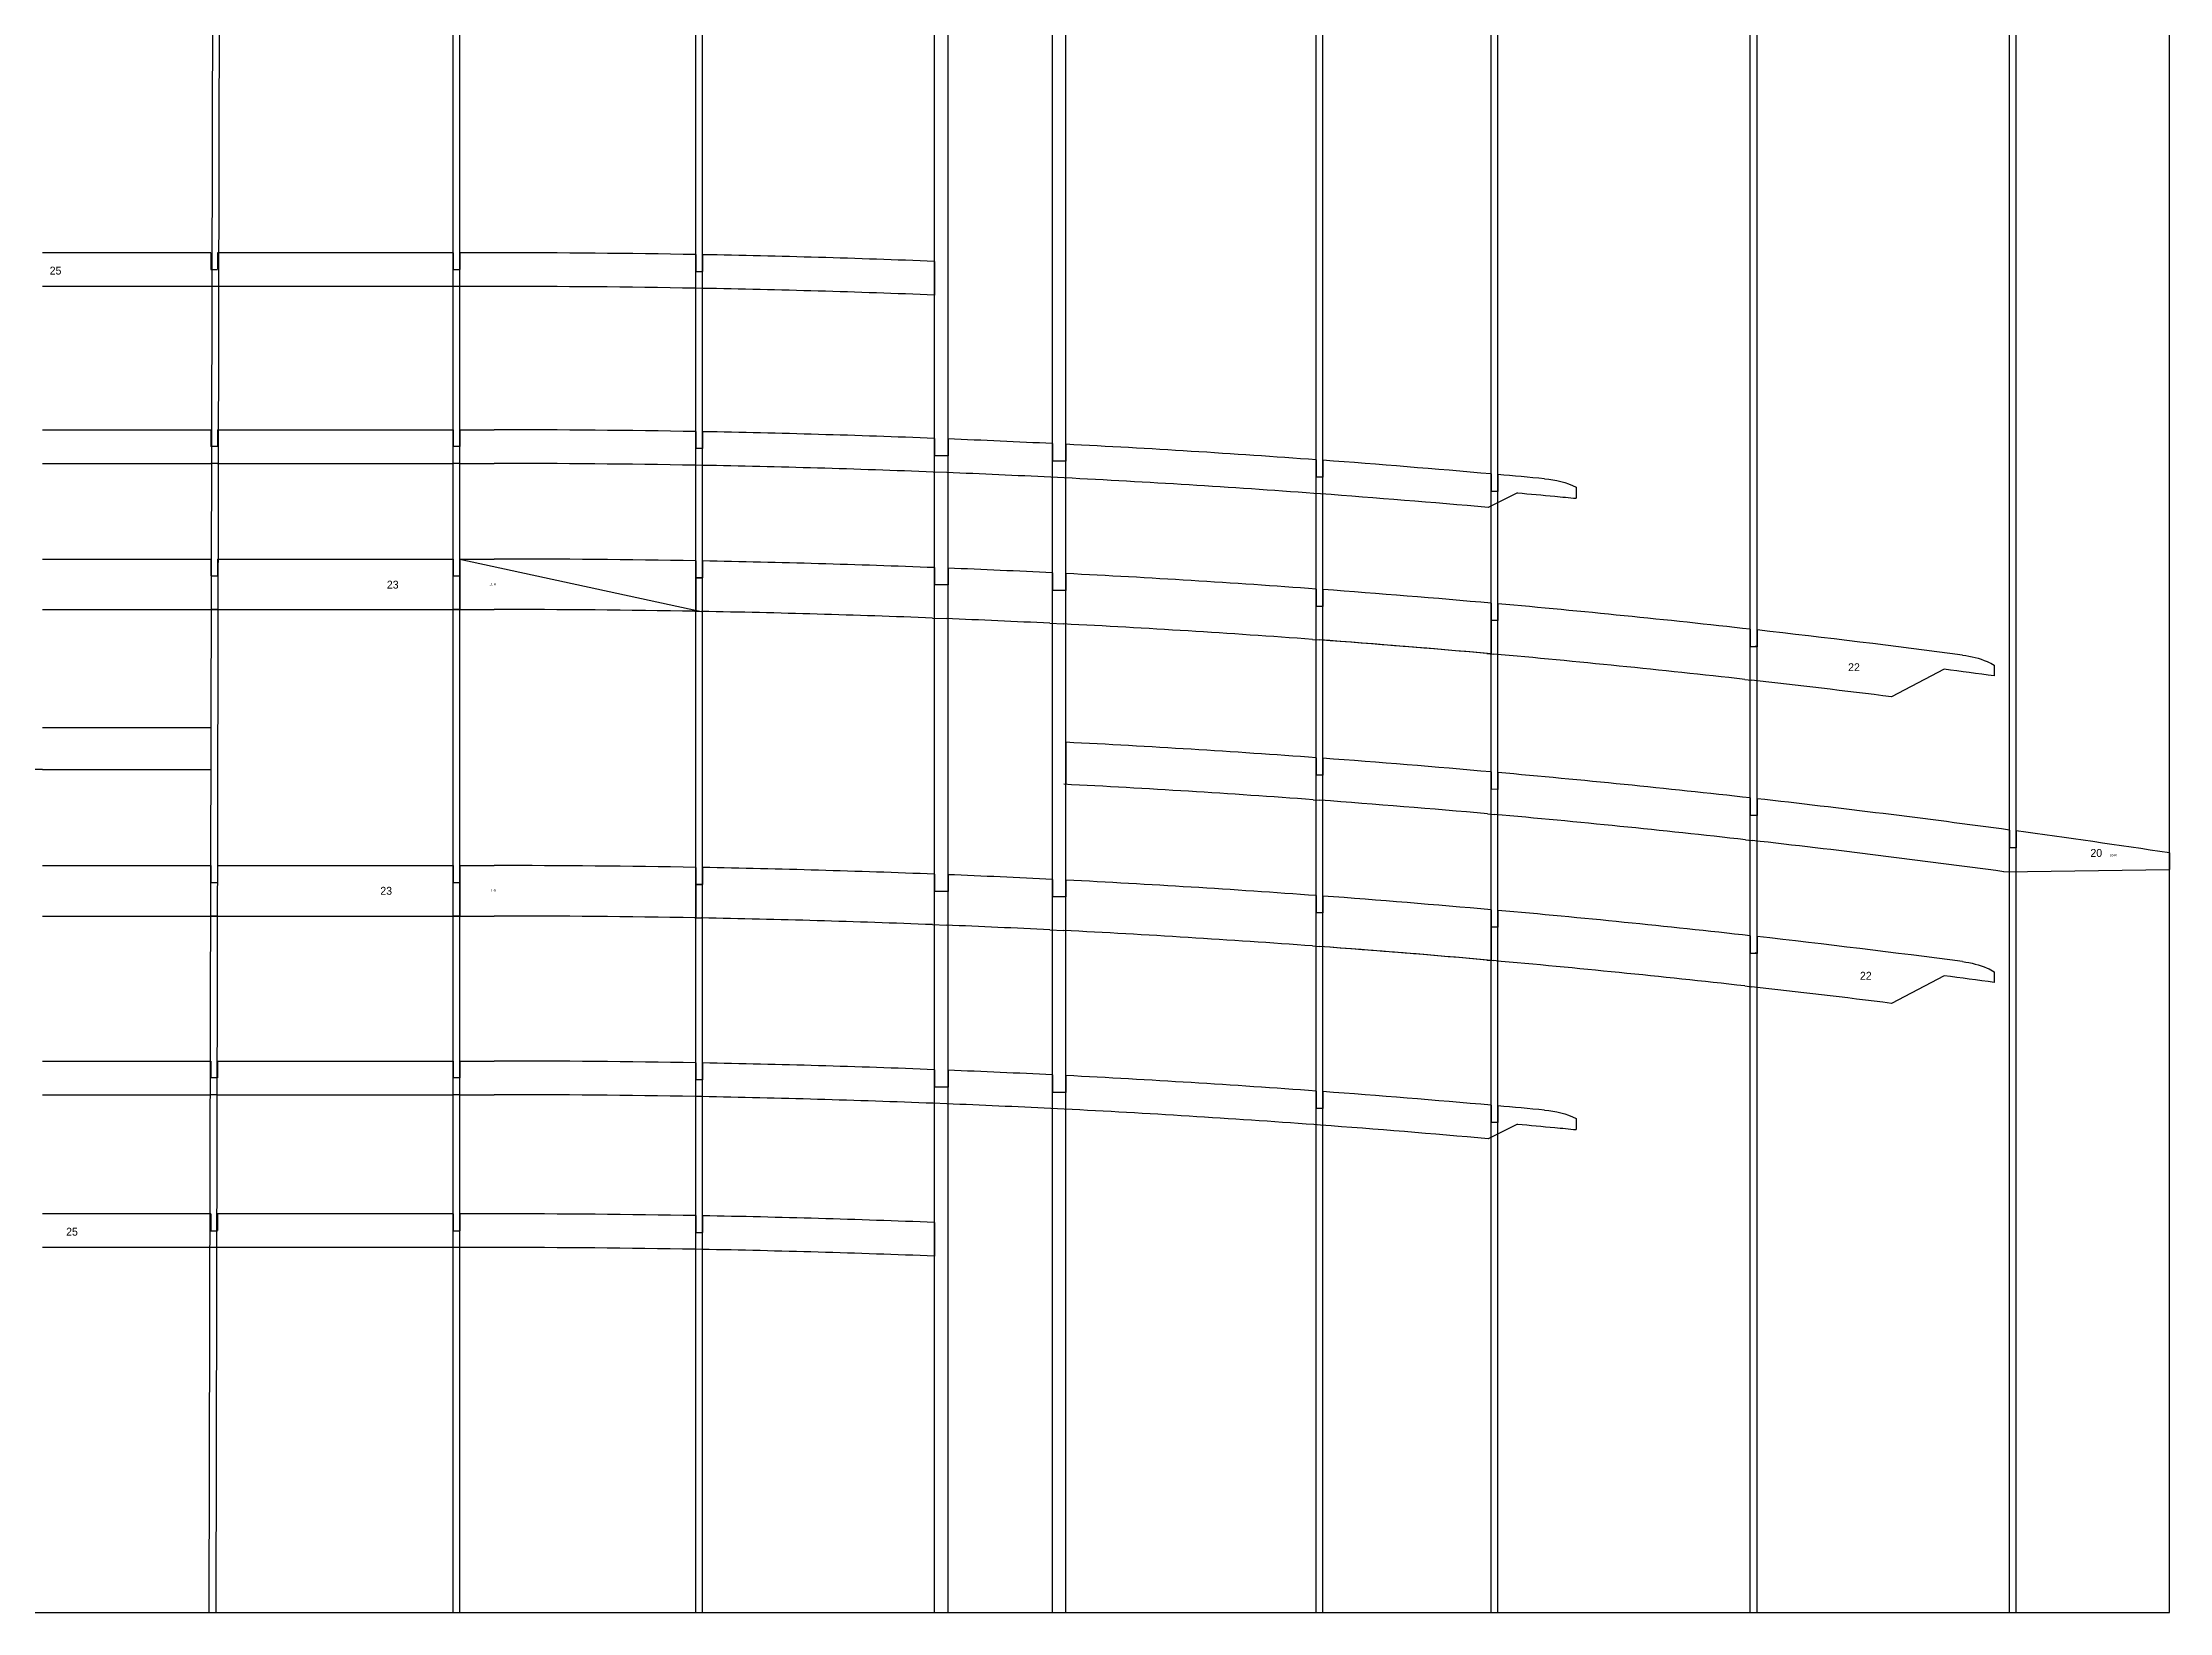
# Model space of a CAD drawing. Header units: inches. Extents: x -1514 to 1282, y -2074 to 286.
# Drawn here: x -1442.3 to -1315.9, y -1915.5 to -1822.2 of the extents above; entities that cross this region are included whole.
import ezdxf

# ---------------------------------------------------------------- set-up
doc = ezdxf.new("R2010")
doc.units = ezdxf.units.IN
doc.header["$LTSCALE"] = 0.1
doc.header["$MEASUREMENT"] = 0
doc.layers.add('cockpit', color=1, linetype='Continuous', lineweight=20)

msp = doc.modelspace()

# ---------------------------------------------------------------- linework, layer by layer
for p, q in [((-1432.41438, -1915.49827), (-1432.06656, -1755.34746)), ((-1432.01442, -1915.49827), (-1431.66661, -1755.34833)), ((-1417.92016, -1915.49827), (-1417.92016, -1755.34778)), ((-1417.52016, -1915.49827), (-1417.52016, -1755.34778)), ((-1403.49322, -1915.49827), (-1403.49322, -1755.46214)), ((-1403.09322, -1915.49827), (-1403.09322, -1755.46214)), ((-1389.3007, -1915.49827), (-1389.3007, -1755.8907)), ((-1388.5007, -1915.49827), (-1388.5007, -1755.8907)), ((-1382.29322, -1915.49827), (-1382.29322, -1756.20962)), ((-1381.49322, -1915.49827), (-1381.49322, -1756.20962)), ((-1366.61192, -1915.49827), (-1366.61192, -1757.16029)), ((-1366.21192, -1915.49827), (-1366.21192, -1757.16029)), ((-1356.21192, -1915.49827), (-1356.21192, -1758.00803)), ((-1355.81192, -1915.49827), (-1355.81192, -1758.00803)), ((-1340.81192, -1915.49827), (-1340.81192, -1759.56345)), ((-1340.41192, -1915.49827), (-1340.41192, -1759.56345)), ((-1315.8957, -1915.49827), (-1315.8957, -1763.28714)), ((-1325.41192, -1915.49827), (-1325.41192, -1771.50665)), ((-1325.01192, -1915.49827), (-1325.01192, -1771.50665)), ((-1432.32016, -1834.69639), (-1432.32016, -1835.69639)), ((-1432.32016, -1835.69639), (-1431.92016, -1835.69639)), ((-1417.92016, -1835.6964), (-1417.52016, -1835.69639)), ((-1403.49322, -1834.80349), (-1403.49322, -1835.80349)), ((-1431.92016, -1836.69639), (-1432.32016, -1836.69639)), ((-1417.52016, -1836.69639), (-1417.92016, -1836.69639)), ((-1403.13016, -1836.81042), (-1403.52897, -1836.80317)), ((-1403.49322, -1835.80349), (-1403.09322, -1835.80349)), ((-1431.92016, -1845.21624), (-1431.92016, -1846.21624)), ((-1417.52016, -1845.21624), (-1417.52016, -1846.21624)), ((-1403.09322, -1845.3306), (-1403.09322, -1846.3306)), ((-1388.5007, -1845.75916), (-1388.5007, -1846.75916)), ((-1431.92016, -1846.21624), (-1432.32016, -1846.21624)), ((-1417.52016, -1846.21624), (-1417.92016, -1846.21624)), ((-1403.09322, -1846.3306), (-1403.49322, -1846.3306)), ((-1388.5007, -1846.75916), (-1389.3007, -1846.75916)), ((-1381.49322, -1847.07808), (-1382.29322, -1847.07808)), ((-1381.49322, -1846.07808), (-1381.49322, -1847.07808)), ((-1366.21192, -1847.02875), (-1366.21192, -1848.02875)), ((-1431.92016, -1847.21624), (-1432.32016, -1847.21624)), ((-1417.52016, -1847.21624), (-1417.92016, -1847.21624)), ((-1403.13016, -1847.33026), (-1403.52897, -1847.32301)), ((-1388.58118, -1847.75754), (-1389.37879, -1847.7259)), ((-1381.5946, -1848.07551), (-1382.39221, -1848.0355)), ((-1366.21192, -1848.02875), (-1366.61192, -1848.02875)), ((-1355.81192, -1847.87649), (-1355.81192, -1848.87649)), ((-1366.35889, -1849.02334), (-1366.7577, -1848.99408)), ((-1354.64596, -1848.96165), (-1356.38872, -1849.83304)), ((-1355.81192, -1848.87649), (-1356.21192, -1848.87649)), ((-1432.32016, -1852.89655), (-1432.32016, -1853.89655)), ((-1417.92016, -1852.89655), (-1417.92016, -1853.89655)), ((-1417.52016, -1852.89655), (-1403.14863, -1856.01041)), ((-1432.32016, -1853.89655), (-1431.92016, -1853.89655)), ((-1417.92016, -1853.89655), (-1417.52016, -1853.89655)), ((-1431.92016, -1855.89655), (-1432.32016, -1855.89655)), ((-1417.52016, -1855.89655), (-1417.92016, -1855.89655)), ((-1432.32016, -1862.89951), (-1432.32016, -1865.39951)), ((-1366.21192, -1864.73627), (-1366.21192, -1865.73627)), ((-1366.21192, -1865.73627), (-1366.61192, -1865.73627)), ((-1355.81192, -1865.58401), (-1355.81192, -1866.58401)), ((-1366.79414, -1867.20027), (-1366.39563, -1867.22952)), ((-1355.81192, -1866.58401), (-1356.21192, -1866.58192)), ((-1340.41192, -1867.13943), (-1340.41192, -1868.13943)), ((-1356.43292, -1868.0386), (-1356.03442, -1868.07409)), ((-1340.41192, -1868.13943), (-1340.81192, -1868.13734)), ((-1341.09035, -1869.57893), (-1340.69184, -1869.62371)), ((-1325.01192, -1869.05542), (-1325.01192, -1870.05542)), ((-1432.32016, -1871.11452), (-1432.32016, -1872.11452)), ((-1417.92016, -1871.11452), (-1417.92016, -1872.11452)), ((-1325.01192, -1870.05542), (-1325.41192, -1870.05333)), ((-1432.32016, -1872.11452), (-1431.92016, -1872.11452)), ((-1417.92016, -1872.11452), (-1417.52016, -1872.11452)), ((-1325.74778, -1871.47841), (-1315.8957, -1871.34054)), ((-1431.92016, -1874.11452), (-1432.32016, -1874.11452)), ((-1417.52016, -1874.11452), (-1417.92016, -1874.11452)), ((-1431.92016, -1883.7314), (-1432.32016, -1883.7314)), ((-1431.92016, -1882.7314), (-1431.92016, -1883.7314)), ((-1417.52016, -1883.7314), (-1417.92016, -1883.7314)), ((-1417.52016, -1882.7314), (-1417.52016, -1883.7314)), ((-1403.09322, -1882.84577), (-1403.09322, -1883.84577)), ((-1388.5007, -1883.27432), (-1388.5007, -1884.27432)), ((-1381.49322, -1883.59324), (-1381.49322, -1884.59324)), ((-1431.92016, -1884.7314), (-1432.32016, -1884.7314)), ((-1417.52016, -1884.7314), (-1417.92016, -1884.7314)), ((-1403.13016, -1884.84542), (-1403.52897, -1884.83818)), ((-1403.09322, -1883.84577), (-1403.49322, -1883.84577)), ((-1388.5007, -1884.27432), (-1389.3007, -1884.27432)), ((-1381.49322, -1884.59324), (-1382.29322, -1884.59324)), ((-1366.21192, -1884.54391), (-1366.21192, -1885.54391)), ((-1388.58118, -1885.2727), (-1389.37879, -1885.24106)), ((-1381.5946, -1885.59067), (-1382.39221, -1885.55067)), ((-1366.21192, -1885.54391), (-1366.61192, -1885.54391)), ((-1355.81192, -1885.39165), (-1355.81192, -1886.39165)), ((-1366.35889, -1886.53851), (-1366.7577, -1886.50924)), ((-1354.64596, -1886.47682), (-1356.38872, -1887.3482)), ((-1355.81192, -1886.39165), (-1356.21192, -1886.39165)), ((-1432.32016, -1891.81056), (-1432.32016, -1892.81056)), ((-1403.49322, -1891.91765), (-1403.49322, -1892.91765)), ((-1432.32016, -1892.81056), (-1431.92016, -1892.81056)), ((-1431.92016, -1893.81056), (-1432.32016, -1893.81056)), ((-1417.92016, -1892.81056), (-1417.52016, -1892.81056)), ((-1417.52016, -1893.81056), (-1417.92016, -1893.81056)), ((-1403.13016, -1893.92458), (-1403.52897, -1893.91733)), ((-1403.49322, -1892.91765), (-1403.09322, -1892.91765)), ((-1512.09774, -1915.49827), (-1315.8957, -1915.49827))]:
    msp.add_line(p, q)
at = {"linetype": 'Continuous', "lineweight": 25}
for p, q in [((-1432.32016, -1834.69639), (-1442.3261, -1834.69639)), ((-1417.92016, -1834.69639), (-1431.92016, -1834.69639)), ((-1431.92016, -1834.69639), (-1431.92016, -1835.67642)), ((-1417.92016, -1834.69639), (-1417.92016, -1835.6964)), ((-1415.4757, -1834.69639), (-1417.52016, -1834.69639)), ((-1417.52016, -1834.69639), (-1417.52016, -1835.69639)), ((-1403.09322, -1834.81076), (-1403.09322, -1835.80349)), ((-1389.3007, -1835.20758), (-1389.3007, -1837.20911)), ((-1432.32016, -1836.69639), (-1442.3261, -1836.69639)), ((-1417.92016, -1836.69639), (-1431.92016, -1836.69639)), ((-1415.4757, -1836.69639), (-1417.52016, -1836.69639)), ((-1442.3261, -1845.21624), (-1432.32016, -1845.21624)), ((-1432.32016, -1845.21624), (-1432.32016, -1846.21624)), ((-1431.92016, -1845.21624), (-1417.92016, -1845.21624)), ((-1417.92016, -1845.21624), (-1417.92016, -1846.21624)), ((-1417.52016, -1845.21624), (-1415.4757, -1845.21624)), ((-1403.49322, -1845.32333), (-1403.49322, -1846.3306)), ((-1389.3007, -1845.72742), (-1389.3007, -1846.75916)), ((-1382.29322, -1846.03795), (-1382.29322, -1847.07808)), ((-1366.61192, -1846.9994), (-1366.61192, -1848.02875)), ((-1442.3261, -1847.21624), (-1432.32016, -1847.21624)), ((-1431.92016, -1847.21624), (-1417.92016, -1847.21624)), ((-1417.52016, -1847.21624), (-1415.4757, -1847.21624)), ((-1356.21192, -1847.84087), (-1356.21192, -1848.87649)), ((-1351.16124, -1848.63148), (-1351.16124, -1849.28832)), ((-1442.3261, -1852.89655), (-1432.32016, -1852.89655)), ((-1431.92016, -1852.89655), (-1431.92016, -1853.87658)), ((-1431.92016, -1852.89655), (-1417.92016, -1852.89655)), ((-1417.52016, -1852.89655), (-1415.4757, -1852.89655)), ((-1417.52016, -1852.89655), (-1417.52016, -1853.87655)), ((-1403.49322, -1853.00365), (-1403.49322, -1856.00413)), ((-1442.3261, -1855.89655), (-1432.32016, -1855.89655)), ((-1431.92016, -1855.89655), (-1417.92016, -1855.89655)), ((-1417.52016, -1855.89655), (-1415.4757, -1855.89655)), ((-1442.3261, -1862.89951), (-1432.32016, -1862.89951)), ((-1381.49322, -1863.7856), (-1381.49322, -1866.28883)), ((-1366.61192, -1864.70692), (-1366.61192, -1865.73627)), ((-1442.3261, -1865.39951), (-1432.32016, -1865.39951)), ((-1356.21192, -1865.54839), (-1356.21192, -1866.58192)), ((-1340.81192, -1867.09448), (-1340.81192, -1868.13734)), ((-1325.41192, -1869.00107), (-1325.41192, -1870.05333)), ((-1442.3261, -1871.11452), (-1432.32016, -1871.11452)), ((-1431.92016, -1871.11452), (-1431.92016, -1872.09454)), ((-1431.92016, -1871.11452), (-1417.92016, -1871.11452)), ((-1417.52016, -1871.11452), (-1415.4757, -1871.11452)), ((-1417.52016, -1871.11452), (-1417.52016, -1872.09452)), ((-1315.8957, -1870.36077), (-1315.8957, -1871.34054)), ((-1403.49322, -1871.22161), (-1403.49322, -1874.22209)), ((-1442.3261, -1874.11452), (-1432.32016, -1874.11452)), ((-1431.92016, -1874.11452), (-1417.92016, -1874.11452)), ((-1417.52016, -1874.11452), (-1415.4757, -1874.11452)), ((-1442.3261, -1882.7314), (-1432.32016, -1882.7314)), ((-1432.32016, -1882.7314), (-1432.32016, -1883.7314)), ((-1431.92016, -1882.7314), (-1417.92016, -1882.7314)), ((-1417.92016, -1882.7314), (-1417.92016, -1883.7314)), ((-1417.52016, -1882.7314), (-1415.4757, -1882.7314)), ((-1403.49322, -1882.8385), (-1403.49322, -1883.84577)), ((-1389.3007, -1883.24259), (-1389.3007, -1884.27432)), ((-1382.29322, -1883.55312), (-1382.29322, -1884.59324)), ((-1442.3261, -1884.7314), (-1432.32016, -1884.7314)), ((-1431.92016, -1884.7314), (-1417.92016, -1884.7314)), ((-1417.52016, -1884.7314), (-1415.4757, -1884.7314)), ((-1366.61192, -1884.51456), (-1366.61192, -1885.54391)), ((-1356.21192, -1885.35603), (-1356.21192, -1886.39165)), ((-1351.16124, -1886.14665), (-1351.16124, -1886.80349)), ((-1432.32016, -1891.81056), (-1442.3261, -1891.81056)), ((-1417.92016, -1891.81056), (-1431.92016, -1891.81056)), ((-1431.92016, -1891.81056), (-1431.92016, -1892.79058)), ((-1417.92016, -1891.81056), (-1417.92016, -1892.81056)), ((-1415.4757, -1891.81056), (-1417.52016, -1891.81056)), ((-1417.52016, -1891.81056), (-1417.52016, -1892.81056)), ((-1403.09322, -1891.92492), (-1403.09322, -1892.91765)), ((-1389.3007, -1892.32174), (-1389.3007, -1894.32327)), ((-1432.32016, -1893.81056), (-1442.3261, -1893.81056)), ((-1417.92016, -1893.81056), (-1431.92016, -1893.81056)), ((-1415.4757, -1893.81056), (-1417.52016, -1893.81056))]:
    msp.add_line(p, q, dxfattribs=at)
at = {"color": 4, "linetype": 'Continuous', "lineweight": 25}
for p, q in [((-1442.3261, -1852.89655), (-1432.32016, -1852.89655)), ((-1431.92016, -1852.89655), (-1431.92016, -1853.89655)), ((-1431.92016, -1852.89655), (-1417.92016, -1852.89655)), ((-1417.52016, -1852.89655), (-1415.4757, -1852.89655)), ((-1417.52016, -1852.89655), (-1417.52016, -1853.87655)), ((-1403.49322, -1853.00365), (-1403.49322, -1854.01092)), ((-1389.3007, -1853.40774), (-1389.3007, -1854.43947)), ((-1382.29322, -1853.71827), (-1382.29322, -1854.75839)), ((-1366.61192, -1854.67971), (-1366.61192, -1855.70907)), ((-1442.3261, -1855.89655), (-1432.32016, -1855.89655)), ((-1431.92016, -1855.89655), (-1417.92016, -1855.89655)), ((-1417.52016, -1855.89655), (-1415.4757, -1855.89655)), ((-1356.21192, -1855.52118), (-1356.21192, -1858.53303)), ((-1442.3261, -1871.11452), (-1432.32016, -1871.11452)), ((-1431.92016, -1871.11452), (-1431.92016, -1872.11452)), ((-1431.92016, -1871.11452), (-1417.92016, -1871.11452)), ((-1417.52016, -1871.11452), (-1415.4757, -1871.11452)), ((-1417.52016, -1871.11452), (-1417.52016, -1872.09452)), ((-1403.49322, -1871.22161), (-1403.49322, -1872.22888)), ((-1389.3007, -1871.6257), (-1389.3007, -1872.65744)), ((-1382.29322, -1871.93623), (-1382.29322, -1872.97636)), ((-1366.61192, -1872.89768), (-1366.61192, -1873.92703)), ((-1442.3261, -1874.11452), (-1432.32016, -1874.11452)), ((-1431.92016, -1874.11452), (-1417.92016, -1874.11452)), ((-1417.52016, -1874.11452), (-1415.4757, -1874.11452)), ((-1356.21192, -1873.73915), (-1356.21192, -1876.75099))]:
    msp.add_line(p, q, dxfattribs=at)
at = {"color": 4}
for p, q in [((-1432.32016, -1852.89655), (-1432.32016, -1853.89655)), ((-1417.92016, -1852.89655), (-1417.92016, -1853.89655)), ((-1403.09322, -1853.01092), (-1403.09322, -1854.01092)), ((-1388.5007, -1853.43947), (-1388.5007, -1854.43947)), ((-1432.32016, -1853.89655), (-1431.92016, -1853.89655)), ((-1417.92016, -1853.89655), (-1417.52016, -1853.89655)), ((-1403.49322, -1854.01092), (-1403.09322, -1854.01092)), ((-1388.5007, -1854.43947), (-1389.3007, -1854.43947)), ((-1381.49322, -1853.75839), (-1381.49322, -1854.75839)), ((-1366.21192, -1854.70907), (-1366.21192, -1855.70907)), ((-1432.32016, -1855.89655), (-1431.92016, -1855.89655)), ((-1417.92016, -1855.89655), (-1417.92016, -1855.89655)), ((-1417.92016, -1855.89655), (-1417.52016, -1855.89655)), ((-1381.49322, -1854.75839), (-1382.29322, -1854.75839)), ((-1366.21192, -1855.70907), (-1366.61192, -1855.70907)), ((-1403.54684, -1856.00317), (-1403.14863, -1856.01041)), ((-1389.41784, -1856.40545), (-1388.62142, -1856.43704)), ((-1382.44171, -1856.71459), (-1381.64529, -1856.75454)), ((-1366.83059, -1857.67173), (-1366.43238, -1857.70095)), ((-1432.32016, -1871.11452), (-1432.32016, -1872.11452)), ((-1417.92016, -1871.11452), (-1417.92016, -1872.11452)), ((-1432.32016, -1872.11452), (-1431.92016, -1872.11452)), ((-1417.92016, -1872.11452), (-1417.52016, -1872.11452)), ((-1403.49322, -1872.22888), (-1403.09322, -1872.22888)), ((-1403.09322, -1871.22888), (-1403.09322, -1872.22888)), ((-1388.5007, -1871.65744), (-1388.5007, -1872.65744)), ((-1381.49322, -1871.97636), (-1381.49322, -1872.97636)), ((-1388.5007, -1872.65744), (-1389.3007, -1872.65744)), ((-1381.49322, -1872.97636), (-1382.29322, -1872.97636)), ((-1366.21192, -1872.92703), (-1366.21192, -1873.92703)), ((-1432.32016, -1874.11452), (-1431.92016, -1874.11452)), ((-1417.92016, -1874.11452), (-1417.92016, -1874.11452)), ((-1417.92016, -1874.11452), (-1417.52016, -1874.11452)), ((-1403.54684, -1874.22113), (-1403.14863, -1874.22837)), ((-1389.41784, -1874.62341), (-1388.62142, -1874.65501)), ((-1382.44171, -1874.93256), (-1381.64529, -1874.9725)), ((-1366.21192, -1873.92703), (-1366.61192, -1873.92703)), ((-1366.83059, -1875.8897), (-1366.43238, -1875.91892))]:
    msp.add_line(p, q, dxfattribs=at)
at = {"color": 1, "linetype": 'Continuous', "lineweight": 25}
for p, q in [((-1417.52016, -1852.89655), (-1415.4757, -1852.89655)), ((-1417.52016, -1852.89655), (-1417.52016, -1855.89655)), ((-1403.49322, -1853.00365), (-1403.49322, -1854.01092)), ((-1389.3007, -1853.40774), (-1389.3007, -1854.43947)), ((-1382.29322, -1853.71827), (-1382.29322, -1854.75839)), ((-1366.61192, -1854.67971), (-1366.61192, -1855.70907)), ((-1417.52016, -1855.89655), (-1415.4757, -1855.89655)), ((-1356.21192, -1855.52118), (-1356.21192, -1856.5568)), ((-1340.81192, -1857.06727), (-1340.81192, -1858.11222)), ((-1326.30789, -1859.21289), (-1326.30789, -1859.84181)), ((-1417.52016, -1871.11452), (-1415.4757, -1871.11452)), ((-1417.52016, -1871.11452), (-1417.52016, -1874.11452)), ((-1403.49322, -1871.22161), (-1403.49322, -1872.22888)), ((-1389.3007, -1871.6257), (-1389.3007, -1872.65744)), ((-1382.29322, -1871.93623), (-1382.29322, -1872.97636)), ((-1366.61192, -1872.89768), (-1366.61192, -1873.92703)), ((-1417.52016, -1874.11452), (-1415.4757, -1874.11452)), ((-1356.21192, -1873.73915), (-1356.21192, -1874.77477)), ((-1340.81192, -1875.28524), (-1340.81192, -1876.33019)), ((-1326.30789, -1877.43085), (-1326.30789, -1878.05977))]:
    msp.add_line(p, q, dxfattribs=at)
at = {"color": 1}
for p, q in [((-1403.09322, -1853.01092), (-1403.09322, -1854.01092)), ((-1388.5007, -1853.43947), (-1388.5007, -1854.43947)), ((-1403.09322, -1854.01092), (-1403.49322, -1854.01092)), ((-1388.5007, -1854.43947), (-1389.3007, -1854.43947)), ((-1381.49322, -1853.75839), (-1381.49322, -1854.75839)), ((-1366.21192, -1854.70907), (-1366.21192, -1855.70907)), ((-1381.49322, -1854.75839), (-1382.29322, -1854.75839)), ((-1366.21192, -1855.70907), (-1366.61192, -1855.70907)), ((-1355.81192, -1855.5568), (-1355.81192, -1856.5568)), ((-1403.54684, -1856.00317), (-1403.14863, -1856.01041)), ((-1389.41784, -1856.40545), (-1388.62142, -1856.43704)), ((-1382.44171, -1856.71459), (-1381.64529, -1856.75454)), ((-1355.81192, -1856.5568), (-1356.21192, -1856.5568)), ((-1340.41192, -1857.11222), (-1340.41192, -1858.11222)), ((-1366.83059, -1857.67173), (-1366.43238, -1857.70095)), ((-1356.47712, -1858.50944), (-1356.07891, -1858.5449)), ((-1340.41192, -1858.11222), (-1340.81192, -1858.11222)), ((-1329.28205, -1859.44886), (-1332.41087, -1861.08589)), ((-1341.14604, -1860.04861), (-1340.74783, -1860.09336)), ((-1403.09322, -1872.22888), (-1403.49322, -1872.22888)), ((-1403.09322, -1871.22888), (-1403.09322, -1872.22888)), ((-1388.5007, -1871.65744), (-1388.5007, -1872.65744)), ((-1381.49322, -1871.97636), (-1381.49322, -1872.97636)), ((-1388.5007, -1872.65744), (-1389.3007, -1872.65744)), ((-1381.49322, -1872.97636), (-1382.29322, -1872.97636)), ((-1366.21192, -1872.92703), (-1366.21192, -1873.92703)), ((-1403.54684, -1874.22113), (-1403.14863, -1874.22837)), ((-1389.41784, -1874.62341), (-1388.62142, -1874.65501)), ((-1382.44171, -1874.93256), (-1381.64529, -1874.9725)), ((-1366.21192, -1873.92703), (-1366.61192, -1873.92703)), ((-1355.81192, -1874.77477), (-1356.21192, -1874.77477)), ((-1355.81192, -1873.77477), (-1355.81192, -1874.77477)), ((-1366.83059, -1875.8897), (-1366.43238, -1875.91892)), ((-1340.41192, -1875.33019), (-1340.41192, -1876.33019)), ((-1356.47712, -1876.7274), (-1356.07891, -1876.76286)), ((-1340.41192, -1876.33019), (-1340.81192, -1876.33019)), ((-1341.14604, -1878.26657), (-1340.74783, -1878.31132)), ((-1329.28205, -1877.66683), (-1332.41087, -1879.30386))]:
    msp.add_line(p, q, dxfattribs=at)
at = {"linetype": 'Continuous', "lineweight": 25}
for centre, radius, start, end in [((-1415.4757, -2505.09306), 670.39667, 88.97585669, 90), ((-1415.4757, -2505.09306), 670.39667, 87.76237204, 88.94166485), ((-1415.4757, -2505.09306), 668.39667, 88.97585669, 90), ((-1415.4757, -2505.09306), 668.39667, 87.7556731, 88.94166485), ((-1415.4757, -2515.6129), 670.39667, 88.97585669, 90), ((-1415.4757, -2515.6129), 670.39667, 87.76237204, 88.94166485), ((-1415.4757, -2515.6129), 670.39667, 87.16288358, 87.69394586), ((-1415.4757, -2515.6129), 670.39667, 85.82012637, 87.09442523), ((-1415.4757, -2515.6129), 670.39667, 84.92837162, 85.78584825), ((-1415.4757, -2515.6129), 668.39667, 88.97585669, 90), ((-1415.4757, -2515.6129), 668.39667, 87.76237204, 88.94166485), ((-1415.4757, -2515.6129), 668.39667, 87.16288358, 87.69394586), ((-1415.4757, -2515.6129), 668.39667, 85.82012637, 87.09442523), ((-1415.4757, -2515.6129), 670.39667, 84.65628483, 84.89405014), ((-1415.4757, -2515.6129), 668.39667, 84.92837162, 85.78584825), ((-1415.4757, -2523.29322), 670.39667, 88.97585669, 90), ((-1415.4757, -2523.29322), 667.39667, 88.97125259, 90), ((-1415.4757, -2533.32043), 670.39667, 85.82012637, 87.09442523), ((-1415.4757, -2533.32043), 670.39667, 84.92837162, 85.78584825), ((-1442.3261, -2057.84105), 192.44154, 90, 109.177065), ((-1415.4757, -2533.32043), 670.39667, 83.60555731, 84.89405014), ((-1415.4757, -2533.32043), 667.89667, 85.82012637, 87.09442523), ((-1415.4757, -2533.32043), 667.89667, 84.92837162, 85.78584825), ((-1415.4757, -2533.32043), 670.39667, 82.27931068, 83.57115594), ((-1415.4757, -2533.32043), 667.89667, 83.60555731, 84.89405014), ((-1415.4757, -2533.32043), 667.89667, 82.27931068, 83.57115594), ((-1415.4757, -2533.32043), 670.39667, 81.4577354, 82.24481034), ((-1415.4757, -2541.51118), 670.39667, 88.97585669, 90), ((-1415.4757, -2541.51118), 667.39667, 88.97125259, 90), ((-1415.4757, -2553.12807), 670.39667, 88.97585669, 90), ((-1415.4757, -2553.12807), 670.39667, 87.76237204, 88.94166485), ((-1415.4757, -2553.12807), 670.39667, 87.16288358, 87.69394586), ((-1415.4757, -2553.12807), 670.39667, 85.82012637, 87.09442523), ((-1415.4757, -2553.12807), 668.39667, 88.97585669, 90), ((-1415.4757, -2553.12807), 668.39667, 87.76237204, 88.94166485), ((-1415.4757, -2553.12807), 670.39667, 84.92837162, 85.78584825), ((-1415.4757, -2553.12807), 668.39667, 87.16288358, 87.69394586), ((-1415.4757, -2553.12807), 668.39667, 85.82012637, 87.09442523), ((-1415.4757, -2553.12807), 670.39667, 84.65628483, 84.89405014), ((-1415.4757, -2553.12807), 668.39667, 84.92837162, 85.78584825), ((-1415.4757, -2562.20723), 670.39667, 88.97585669, 90), ((-1415.4757, -2562.20723), 670.39667, 87.76237204, 88.94166485), ((-1415.4757, -2562.20723), 668.39667, 88.97585669, 90), ((-1415.4757, -2562.20723), 668.39667, 87.7556731, 88.94166485)]:
    msp.add_arc(centre, radius, start, end, dxfattribs=at)
at = {"color": 4, "linetype": 'Continuous', "lineweight": 25}
for centre, radius, start, end in [((-1415.4757, -2523.29322), 670.39667, 88.97585669, 90), ((-1415.4757, -2523.29322), 670.39667, 87.76237204, 88.94166485), ((-1415.4757, -2523.29322), 670.39667, 87.16288358, 87.69394586), ((-1415.4757, -2523.29322), 670.39667, 85.82012637, 87.09442523), ((-1415.4757, -2523.29322), 670.39667, 84.92837162, 85.78584825), ((-1415.4757, -2523.29322), 667.39667, 88.97585669, 90), ((-1415.4757, -2523.29322), 667.39667, 87.76237204, 88.94166485), ((-1415.4757, -2523.29322), 667.39667, 87.16288358, 87.69394586), ((-1415.4757, -2523.29322), 667.39667, 85.82012637, 87.09442523), ((-1415.4757, -2523.29322), 667.39667, 84.90551412, 85.78584825), ((-1415.4757, -2541.51118), 670.39667, 88.97585669, 90), ((-1415.4757, -2541.51118), 670.39667, 87.76237204, 88.94166485), ((-1415.4757, -2541.51118), 670.39667, 87.16288358, 87.69394586), ((-1415.4757, -2541.51118), 670.39667, 85.82012637, 87.09442523), ((-1415.4757, -2541.51118), 670.39667, 84.92837162, 85.78584825), ((-1415.4757, -2541.51118), 667.39667, 88.97585669, 90), ((-1415.4757, -2541.51118), 667.39667, 87.76237204, 88.94166485), ((-1415.4757, -2541.51118), 667.39667, 87.16288358, 87.69394586), ((-1415.4757, -2541.51118), 667.39667, 85.82012637, 87.09442523), ((-1415.4757, -2541.51118), 667.39667, 84.90551412, 85.78584825)]:
    msp.add_arc(centre, radius, start, end, dxfattribs=at)
at = {"color": 1, "linetype": 'Continuous', "lineweight": 25}
for centre, radius, start, end in [((-1415.4757, -2523.29322), 670.39667, 88.97585669, 90), ((-1415.4757, -2523.29322), 670.39667, 87.76237204, 88.94166485), ((-1415.4757, -2523.29322), 670.39667, 87.16288358, 87.69394586), ((-1415.4757, -2523.29322), 670.39667, 85.82012637, 87.09442523), ((-1415.4757, -2523.29322), 670.39667, 84.92837162, 85.78584825), ((-1415.4757, -2523.29322), 667.39667, 88.97585669, 90), ((-1415.4757, -2523.29322), 670.39667, 83.60555731, 84.89405014), ((-1415.4757, -2523.29322), 667.39667, 87.76237204, 88.94166485), ((-1415.4757, -2523.29322), 667.39667, 87.16288358, 87.69394586), ((-1415.4757, -2523.29322), 667.39667, 85.82012637, 87.09442523), ((-1415.4757, -2523.29322), 670.39667, 82.5194422, 83.57115594), ((-1415.4757, -2523.29322), 667.39667, 84.92837162, 85.78584825), ((-1415.4757, -2523.29322), 669.41667, 83.56170458, 83.57115594), ((-1415.4757, -2523.29322), 667.39667, 83.60555731, 84.89405014), ((-1415.4757, -2523.29322), 669.41667, 82.34532219, 82.60209423), ((-1415.4757, -2523.29322), 667.39667, 82.85037195, 83.57115594), ((-1415.4757, -2541.51118), 670.39667, 88.97585669, 90), ((-1415.4757, -2541.51118), 670.39667, 87.76237204, 88.94166485), ((-1415.4757, -2541.51118), 670.39667, 87.16288358, 87.69394586), ((-1415.4757, -2541.51118), 670.39667, 85.82012637, 87.09442523), ((-1415.4757, -2541.51118), 670.39667, 84.92837162, 85.78584825), ((-1415.4757, -2541.51118), 667.39667, 88.97585669, 90), ((-1415.4757, -2541.51118), 667.39667, 87.76237204, 88.94166485), ((-1415.4757, -2541.51118), 667.39667, 87.16288358, 87.69394586), ((-1415.4757, -2541.51118), 670.39667, 83.60555731, 84.89405014), ((-1415.4757, -2541.51118), 667.39667, 85.82012637, 87.09442523), ((-1415.4757, -2541.51118), 667.39667, 84.92837162, 85.78584825), ((-1415.4757, -2541.51118), 670.39667, 82.5194422, 83.57115594), ((-1415.4757, -2541.51118), 667.39667, 83.60555731, 84.89405014), ((-1415.4757, -2541.51118), 669.41667, 83.56170458, 83.57115594), ((-1415.4757, -2541.51118), 667.39667, 82.85037195, 83.57115594), ((-1415.4757, -2541.51118), 669.41667, 82.34532219, 82.60209423)]:
    msp.add_arc(centre, radius, start, end, dxfattribs=at)
at = {"linetype": 'Continuous', "lineweight": 25}
for points in [[(-1353.04148, -1848.12983), (-1352.38647, -1848.19109), (-1351.74852, -1848.31632), (-1351.16124, -1848.63148)], [(-1353.04148, -1885.64499), (-1352.38647, -1885.70626), (-1351.74852, -1885.83149), (-1351.16124, -1886.14665)]]:
    msp.add_open_spline(points, degree=3, dxfattribs=at)
for points in [[(-1354.64596, -1848.96165), (-1353.90858, -1849.02884), (-1352.74637, -1849.13667), (-1351.58604, -1849.24738), (-1351.16124, -1849.28832)], [(-1354.64596, -1886.47682), (-1353.90858, -1886.544), (-1352.74637, -1886.65184), (-1351.58604, -1886.76255), (-1351.16124, -1886.80349)]]:
    msp.add_open_spline(points, degree=3, knots=[0.7209095675, 0.7209095675, 0.7209095675, 0.7209095675, 0.74849691568, 0.76444298878, 0.76444298878, 0.76444298878, 0.76444298878], dxfattribs=at)
at = {"color": 1, "linetype": 'Continuous', "lineweight": 25}
for points in [[(-1328.19692, -1858.60223), (-1327.69404, -1858.66827), (-1327.19062, -1858.78833), (-1326.72606, -1858.99189), (-1326.58166, -1859.05517), (-1326.44036, -1859.12739), (-1326.30789, -1859.21289)], [(-1328.19692, -1876.8202), (-1327.69404, -1876.88623), (-1327.19062, -1877.0063), (-1326.72606, -1877.20986), (-1326.58166, -1877.27313), (-1326.44036, -1877.34536), (-1326.30789, -1877.43085)]]:
    msp.add_open_spline(points, degree=3, knots=[0, 0, 0, 0, 0.03864869901, 0.03864869901, 0.03864869901, 0.05055180681, 0.05055180681, 0.05055180681, 0.05055180681], dxfattribs=at)

# ---------------------------------------------------------------- texts
at = {"color": 1}
for p in [(-1415.7727, -1854.45278), (-1415.7727, -1872.67074)]:
    msp.add_text('L1-R', height=0.137795, dxfattribs=at).set_placement(p)
msp.add_text('L0-R', height=0.137795).set_placement((-1319.44429, -1870.56534))
at = {"layer": 'cockpit', "lineweight": 100}
for s, p in [('25', (-1441.9018, -1835.99153)), ('23', (-1421.85839, -1854.65413)), ('22', (-1334.997, -1859.55835)), ('20', (-1320.59295, -1870.59768)), ('23', (-1422.2471, -1872.84698)), ('22', (-1334.29284, -1877.89559)), ('25', (-1440.92384, -1893.1057))]:
    msp.add_text(s, height=0.468379, dxfattribs=at).set_placement(p)

doc.saveas('drawing.dxf')
